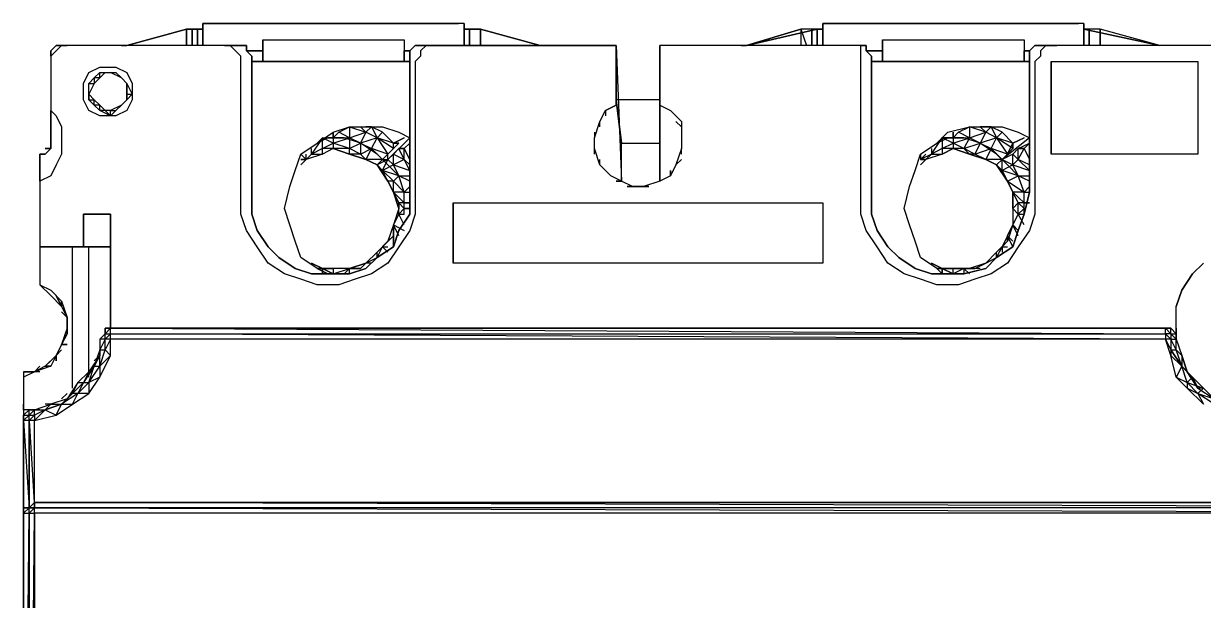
# Model space of a CAD drawing. Extents: x 0 to 106, y 0 to 161.
# Drawn here: x 0 to 67.3, y 128.1 to 161 of the extents above; entities that cross this region are included whole.
import ezdxf

# ---------------------------------------------------------------- set-up
doc = ezdxf.new("R2010")
doc.units = 0

# ---------------------------------------------------------------- blocks, each defined once
blk = doc.blocks.new('cvs-1')
at = {"flags": 128}
for points in [[(-24316.417, 27772.268), (-24316.107, 27772.268), (-24316.107, 27771.338), (-24316.107, 27772.268), (-24315.797, 27772.268), (-24315.797, 27771.338), (-24315.797, 27772.578)], [(-24303.384, 27772.578), (-24301.215, 27772.578), (-24315.797, 27772.578)], [(-24300.905, 27772.578), (-24315.797, 27772.578), (-24315.797, 27771.338)], [(-24315.487, 27772.578), (-24301.215, 27772.578)], [(-24265.563, 27772.578), (-24280.454, 27772.578), (-24280.454, 27771.338), (-24280.454, 27772.268), (-24280.764, 27772.268), (-24284.793, 27771.338), (-24285.102, 27771.338), (-24284.793, 27771.338), (-24281.694, 27772.268), (-24281.694, 27771.338)], [(-24281.074, 27772.268), (-24280.764, 27772.268), (-24280.764, 27771.338), (-24280.764, 27772.268), (-24280.454, 27772.268), (-24280.454, 27771.338), (-24280.454, 27772.578)], [(-24268.042, 27772.578), (-24265.873, 27772.578), (-24280.454, 27772.578)], [(-24280.454, 27772.578), (-24265.873, 27772.578)], [(-24280.145, 27772.578), (-24265.873, 27772.578), (-24280.454, 27772.578)], [(-24316.417, 27772.268), (-24316.726, 27772.268)], [(-24316.726, 27772.268), (-24316.107, 27772.268)], [(-24315.797, 27772.268), (-24316.107, 27772.268)], [(-24312.388, 27771.648), (-24304.314, 27771.648), (-24304.314, 27771.028)], [(-24304.314, 27771.648), (-24304.314, 27771.028)], [(-24299.976, 27772.268), (-24300.595, 27772.268), (-24300.905, 27772.268)], [(-24300.905, 27771.338), (-24300.905, 27772.268)], [(-24300.905, 27772.268), (-24300.595, 27772.268), (-24300.595, 27771.338), (-24300.595, 27772.268), (-24299.976, 27772.268), (-24299.976, 27771.338), (-24299.976, 27772.268)], [(-24281.074, 27772.268), (-24281.694, 27772.268), (-24281.384, 27771.338)], [(-24277.046, 27771.648), (-24268.971, 27771.648), (-24268.971, 27771.028)], [(-24268.971, 27771.648), (-24268.971, 27771.028)], [(-24261.225, 27771.338), (-24264.633, 27772.268), (-24265.253, 27772.268), (-24265.563, 27772.268)], [(-24265.253, 27772.268), (-24265.563, 27772.268)], [(-24261.225, 27771.338), (-24264.633, 27772.268), (-24264.633, 27771.338), (-24264.633, 27772.268), (-24265.253, 27772.268)], [(-24302.455, 27771.338), (-24303.074, 27771.338), (-24303.384, 27771.028), (-24303.384, 27770.718), (-24303.694, 27770.409), (-24303.694, 27762.662), (-24303.694, 27761.714), (-24304.004, 27760.785), (-24304.624, 27759.855), (-24305.243, 27758.925), (-24306.191, 27758.306), (-24307.121, 27757.996), (-24308.05, 27757.686), (-24309.29, 27757.686), (-24310.219, 27757.996), (-24311.149, 27758.306), (-24312.079, 27758.925), (-24312.698, 27759.855), (-24313.318, 27760.785), (-24313.628, 27761.714), (-24313.628, 27762.662), (-24313.628, 27770.409), (-24313.628, 27770.718), (-24313.938, 27771.028), (-24314.248, 27771.338), (-24314.557, 27771.338), (-24323.543, 27771.338), (-24323.853, 27771.338), (-24324.163, 27771.028), (-24324.473, 27770.718), (-24324.473, 27770.409), (-24324.473, 27767.62), (-24324.163, 27767.31), (-24323.853, 27766.69), (-24323.853, 27765.761), (-24323.853, 27765.141), (-24324.163, 27764.521), (-24324.473, 27763.901), (-24325.093, 27763.592), (-24325.093, 27759.855), (-24322.614, 27759.855), (-24322.614, 27761.714), (-24321.064, 27761.714), (-24321.064, 27755.207)], [(-24324.473, 27771.028), (-24324.163, 27771.338), (-24323.853, 27771.338)], [(-24323.853, 27771.338), (-24324.163, 27771.338), (-24324.473, 27771.028), (-24324.473, 27770.718)], [(-24302.455, 27771.338), (-24303.074, 27771.338), (-24303.384, 27771.028), (-24303.384, 27770.718), (-24303.694, 27770.409), (-24303.694, 27762.662), (-24303.694, 27761.714), (-24304.004, 27760.785), (-24304.624, 27759.855), (-24305.243, 27758.925), (-24306.191, 27758.306), (-24307.121, 27757.996), (-24308.05, 27757.686), (-24309.29, 27757.686), (-24310.219, 27757.996), (-24311.149, 27758.306), (-24312.079, 27758.925), (-24312.698, 27759.855), (-24313.318, 27760.785), (-24313.628, 27761.714), (-24313.628, 27762.662), (-24313.628, 27770.409), (-24313.628, 27770.718), (-24313.938, 27771.028), (-24314.248, 27771.338), (-24314.557, 27771.338), (-24323.543, 27771.338), (-24323.853, 27771.338), (-24324.163, 27771.028), (-24324.473, 27770.718), (-24324.473, 27770.409), (-24324.473, 27767.62)], [(-24312.388, 27771.028), (-24312.388, 27770.409)], [(-24256.887, 27771.338), (-24267.112, 27771.338), (-24267.732, 27771.338), (-24268.042, 27771.028), (-24268.042, 27770.718), (-24268.352, 27770.409), (-24268.352, 27762.662), (-24268.352, 27761.714), (-24268.662, 27760.785), (-24269.3, 27759.855), (-24269.919, 27758.925), (-24270.849, 27758.306), (-24271.778, 27757.996), (-24272.708, 27757.686), (-24273.947, 27757.686), (-24274.877, 27757.996), (-24275.807, 27758.306), (-24276.736, 27758.925), (-24277.356, 27759.855), (-24277.976, 27760.785), (-24278.285, 27761.714), (-24278.285, 27762.662), (-24278.285, 27771.338), (-24289.75, 27771.338), (-24289.75, 27767.93), (-24289.131, 27767.62), (-24288.511, 27767), (-24288.511, 27766.071), (-24288.511, 27765.451)], [(-24256.887, 27771.338), (-24267.112, 27771.338), (-24267.732, 27771.338), (-24268.042, 27771.028), (-24268.042, 27770.718), (-24268.352, 27770.409), (-24268.352, 27762.662), (-24268.352, 27761.714), (-24268.662, 27760.785), (-24269.3, 27759.855), (-24269.919, 27758.925), (-24270.849, 27758.306), (-24271.778, 27757.996), (-24272.708, 27757.686), (-24273.947, 27757.686), (-24274.877, 27757.996), (-24275.807, 27758.306), (-24276.736, 27758.925), (-24277.356, 27759.855), (-24277.976, 27760.785), (-24278.285, 27761.714), (-24278.285, 27762.662), (-24278.285, 27771.338), (-24289.75, 27771.338), (-24289.75, 27767.93), (-24289.131, 27767.62)], [(-24268.971, 27761.714), (-24269.3, 27760.785), (-24269.609, 27759.855), (-24270.539, 27759.235), (-24271.159, 27758.616), (-24272.398, 27758.306), (-24273.328, 27758.306), (-24274.257, 27758.306), (-24275.187, 27758.616), (-24276.116, 27759.235), (-24276.736, 27759.855), (-24277.356, 27760.785), (-24277.666, 27761.714), (-24277.666, 27762.972), (-24277.666, 27770.718), (-24277.976, 27771.028), (-24277.976, 27771.338)], [(-24277.976, 27771.338), (-24277.976, 27771.028), (-24277.666, 27770.718), (-24277.666, 27762.972), (-24277.666, 27761.714), (-24277.356, 27760.785), (-24276.736, 27759.855), (-24276.116, 27759.235), (-24275.187, 27758.616), (-24274.257, 27758.306), (-24273.328, 27758.306), (-24272.398, 27758.306), (-24271.159, 27758.616), (-24270.539, 27759.235), (-24269.609, 27759.855), (-24269.3, 27760.785), (-24268.971, 27761.714), (-24268.662, 27762.972), (-24268.662, 27770.718), (-24268.662, 27771.028), (-24268.352, 27771.338), (-24268.042, 27771.338), (-24268.352, 27771.338), (-24268.662, 27771.028), (-24268.662, 27770.718), (-24268.662, 27762.972), (-24268.971, 27761.714), (-24268.971, 27762.042), (-24268.971, 27762.972), (-24269.3, 27763.901), (-24269.919, 27764.521), (-24270.539, 27765.141), (-24271.469, 27765.761), (-24272.398, 27766.071), (-24273.328, 27766.071)], [(-24277.046, 27771.028), (-24277.046, 27770.409)], [(-24267.422, 27770.409), (-24267.422, 27765.141)], [(-24321.374, 27769.789), (-24321.064, 27769.789), (-24320.755, 27769.789), (-24320.445, 27769.479), (-24320.135, 27769.169), (-24320.135, 27768.549), (-24320.135, 27768.24), (-24320.445, 27767.93), (-24321.064, 27767.62), (-24321.374, 27767.62), (-24321.064, 27767.31), (-24321.064, 27767.62), (-24320.755, 27767.62), (-24320.445, 27767.93), (-24320.135, 27768.24), (-24320.135, 27768.549), (-24319.825, 27768.549), (-24320.135, 27768.24), (-24320.445, 27767.93), (-24320.755, 27767.62), (-24321.064, 27767.31), (-24321.684, 27767.62), (-24321.994, 27767.93), (-24322.304, 27768.24), (-24322.304, 27768.549), (-24322.304, 27769.169), (-24321.994, 27769.479), (-24321.684, 27769.789), (-24321.064, 27769.789), (-24320.755, 27769.789), (-24320.445, 27769.479), (-24320.135, 27769.169), (-24319.825, 27768.549)], [(-24320.135, 27768.549), (-24320.135, 27769.169), (-24320.445, 27769.479), (-24321.064, 27769.789)], [(-24293.469, 27766.38), (-24293.469, 27766.071), (-24293.159, 27767), (-24292.849, 27767.62), (-24292.849, 27767.31)], [(-24293.159, 27766.69), (-24293.159, 27767), (-24292.849, 27767.62), (-24292.849, 27767.31)], [(-24289.131, 27767.62), (-24288.821, 27767.31)], [(-24288.821, 27767.31), (-24289.131, 27767.62), (-24288.511, 27767)], [(-24293.159, 27766.69), (-24293.159, 27767)], [(-24288.821, 27767), (-24288.511, 27766.69)], [(-24288.511, 27766.69), (-24288.821, 27767)], [(-24323.853, 27766.69), (-24323.853, 27765.761), (-24323.853, 27765.141), (-24324.163, 27764.521), (-24324.473, 27763.901), (-24325.093, 27763.592), (-24325.093, 27759.855), (-24325.093, 27757.686), (-24324.473, 27757.376), (-24324.163, 27757.066), (-24324.473, 27757.376), (-24323.853, 27756.756), (-24323.853, 27756.447), (-24323.853, 27756.756), (-24323.543, 27755.827), (-24323.543, 27755.517), (-24323.543, 27755.827), (-24323.543, 27755.207)], [(-24309.29, 27758.616), (-24310.219, 27759.235), (-24310.529, 27760.165), (-24310.839, 27761.095), (-24311.149, 27762.042), (-24310.839, 27763.282), (-24310.529, 27764.211), (-24310.219, 27765.141), (-24309.29, 27765.761), (-24308.36, 27766.38), (-24307.431, 27766.69), (-24306.501, 27766.69), (-24305.553, 27766.69), (-24304.624, 27766.38), (-24304.004, 27766.071)], [(-24310.219, 27765.141), (-24309.29, 27765.761), (-24308.36, 27766.38), (-24307.431, 27766.69), (-24306.501, 27766.69), (-24305.553, 27766.69), (-24304.624, 27766.38), (-24304.004, 27766.071), (-24305.243, 27764.831)], [(-24308.05, 27766.38), (-24307.431, 27766.69), (-24307.431, 27766.071)], [(-24307.431, 27766.69), (-24306.501, 27766.38), (-24306.811, 27766.69)], [(-24305.863, 27766.071), (-24306.811, 27765.761), (-24306.191, 27765.451), (-24305.863, 27766.071), (-24306.501, 27766.38), (-24306.191, 27766.69), (-24306.501, 27766.69)], [(-24304.933, 27765.761), (-24305.553, 27766.38)], [(-24288.511, 27766.38), (-24288.511, 27766.071)], [(-24273.947, 27758.616), (-24274.877, 27759.235), (-24275.187, 27760.165), (-24275.497, 27761.095), (-24275.807, 27762.042), (-24275.497, 27763.282), (-24275.187, 27764.211), (-24274.877, 27765.141), (-24273.947, 27765.761), (-24273.328, 27766.38), (-24272.088, 27766.69), (-24271.159, 27766.69), (-24270.229, 27766.69), (-24269.3, 27766.38), (-24268.662, 27766.071)], [(-24274.877, 27765.141), (-24273.947, 27765.761), (-24273.328, 27766.38), (-24272.088, 27766.69), (-24271.159, 27766.69), (-24270.229, 27766.69), (-24269.3, 27766.38), (-24268.662, 27766.071), (-24270.229, 27764.831)], [(-24272.708, 27766.38), (-24272.088, 27766.69), (-24272.088, 27766.071)], [(-24271.159, 27766.38), (-24272.088, 27766.69)], [(-24270.539, 27766.071), (-24271.469, 27765.761), (-24270.849, 27765.451), (-24270.539, 27766.071), (-24271.159, 27766.38)], [(-24269.609, 27765.761), (-24270.229, 27766.38)], [(-24308.36, 27765.451), (-24308.98, 27765.141), (-24308.98, 27765.451), (-24308.98, 27766.071), (-24308.67, 27766.071), (-24309.29, 27765.761), (-24308.98, 27766.071), (-24309.6, 27765.141), (-24308.98, 27765.141), (-24309.909, 27764.831), (-24309.6, 27765.141), (-24309.6, 27765.451)], [(-24304.314, 27761.714), (-24304.314, 27762.042), (-24304.314, 27762.972), (-24304.624, 27763.901), (-24305.243, 27764.521), (-24305.863, 27765.141), (-24306.811, 27765.761), (-24307.74, 27766.071), (-24308.67, 27766.071)], [(-24305.553, 27764.831), (-24305.243, 27764.831), (-24305.243, 27765.141), (-24304.624, 27765.761), (-24304.933, 27765.451), (-24304.933, 27765.761), (-24305.863, 27766.071)], [(-24292.539, 27763.901), (-24293.159, 27764.521), (-24293.469, 27765.451), (-24293.469, 27766.071)], [(-24270.229, 27764.831), (-24269.919, 27765.141), (-24269.609, 27765.761), (-24269.609, 27765.451), (-24269.609, 27765.761), (-24270.539, 27766.071)], [(-24268.662, 27764.521), (-24269.3, 27764.831), (-24268.971, 27765.451), (-24269.3, 27765.451), (-24268.971, 27765.451), (-24269.3, 27765.451), (-24268.662, 27765.761), (-24268.971, 27765.451), (-24268.662, 27764.831)], [(-24324.473, 27765.451), (-24324.783, 27765.141), (-24325.093, 27765.141)], [(-24324.473, 27765.451), (-24324.783, 27765.451), (-24324.473, 27765.451), (-24324.783, 27765.141), (-24325.093, 27765.141), (-24324.783, 27765.141)], [(-24309.29, 27758.616), (-24310.219, 27759.235), (-24310.529, 27760.165), (-24310.839, 27761.095), (-24311.149, 27762.042), (-24310.839, 27763.282), (-24310.529, 27764.211), (-24310.219, 27765.141), (-24309.909, 27764.831), (-24309.909, 27765.141)], [(-24304.933, 27762.972), (-24304.624, 27762.042), (-24304.933, 27762.972), (-24305.243, 27763.592), (-24305.863, 27764.521), (-24306.501, 27764.831), (-24307.431, 27765.141), (-24308.36, 27765.451), (-24308.98, 27765.141), (-24309.909, 27764.831), (-24310.219, 27764.521), (-24309.909, 27764.831)], [(-24308.36, 27765.451), (-24308.98, 27765.451), (-24309.6, 27765.141)], [(-24304.004, 27764.521), (-24304.314, 27764.831), (-24304.314, 27765.451), (-24304.624, 27765.451), (-24304.314, 27765.451)], [(-24304.624, 27765.451), (-24304.314, 27765.451)], [(-24304.004, 27764.831), (-24304.314, 27765.451)], [(-24293.469, 27765.141), (-24293.469, 27765.451)], [(-24288.511, 27765.141), (-24288.511, 27765.451), (-24288.821, 27764.521)], [(-24273.947, 27758.616), (-24274.877, 27759.235), (-24275.187, 27760.165), (-24275.497, 27761.095), (-24275.807, 27762.042), (-24275.497, 27763.282), (-24275.187, 27764.211), (-24274.877, 27765.141), (-24274.877, 27764.831), (-24274.567, 27764.831)], [(-24269.609, 27762.972), (-24269.609, 27762.042), (-24269.609, 27762.972), (-24269.919, 27763.592), (-24270.539, 27764.521), (-24271.159, 27764.831), (-24272.088, 27765.141), (-24273.018, 27765.451), (-24273.638, 27765.141), (-24274.567, 27764.831), (-24274.877, 27764.521), (-24274.567, 27764.831), (-24274.877, 27764.831), (-24274.567, 27765.141)], [(-24274.257, 27765.451), (-24274.257, 27765.141), (-24273.638, 27765.141), (-24274.567, 27764.831), (-24274.257, 27765.141), (-24274.877, 27764.831)], [(-24304.933, 27762.972), (-24304.933, 27763.592), (-24304.314, 27762.972), (-24304.624, 27763.901), (-24304.933, 27764.521), (-24305.553, 27764.211)], [(-24293.159, 27764.521), (-24293.159, 27764.831)], [(-24288.511, 27764.831), (-24288.821, 27764.521), (-24289.131, 27763.901)], [(-24269.919, 27763.592), (-24268.971, 27762.972), (-24269.3, 27763.901), (-24269.609, 27764.521), (-24270.229, 27764.211)], [(-24304.004, 27763.592), (-24304.624, 27763.901), (-24304.004, 27763.901)], [(-24289.131, 27764.211), (-24289.131, 27763.901), (-24289.75, 27763.592), (-24290.68, 27763.282), (-24291.3, 27763.282), (-24291.919, 27763.592), (-24292.539, 27763.901), (-24292.849, 27764.211)], [(-24292.849, 27764.211), (-24292.539, 27763.901)], [(-24289.131, 27763.901), (-24289.131, 27764.211)], [(-24268.662, 27763.592), (-24269.3, 27763.901), (-24268.662, 27763.901)], [(-24304.004, 27763.282), (-24304.314, 27762.972), (-24304.004, 27762.972)], [(-24291.3, 27763.282), (-24291.609, 27763.282), (-24291.3, 27763.282), (-24290.68, 27763.282), (-24290.37, 27763.282), (-24290.68, 27763.282)], [(-24268.662, 27763.282), (-24268.971, 27762.972), (-24268.662, 27762.972)], [(-24304.624, 27761.714), (-24304.624, 27762.352), (-24304.314, 27762.042), (-24304.314, 27762.352), (-24304.624, 27762.352), (-24304.624, 27762.042), (-24304.933, 27761.095), (-24305.243, 27760.165), (-24305.863, 27759.545), (-24306.501, 27758.925), (-24307.431, 27758.616), (-24308.36, 27758.616), (-24308.98, 27758.616)], [(-24301.525, 27762.352), (-24301.525, 27758.925)], [(-24269.3, 27761.714), (-24269.3, 27762.352), (-24268.971, 27762.042), (-24268.971, 27762.352), (-24269.3, 27762.352), (-24269.609, 27762.042), (-24269.609, 27761.095), (-24269.919, 27760.165), (-24270.539, 27759.545), (-24271.159, 27758.925), (-24272.088, 27758.616), (-24273.018, 27758.616), (-24273.638, 27758.616)], [(-24321.064, 27755.207), (-24321.064, 27761.714), (-24322.614, 27761.714), (-24322.614, 27759.855), (-24321.064, 27759.855), (-24322.614, 27759.855), (-24325.093, 27759.855), (-24325.093, 27757.686), (-24324.473, 27757.376), (-24323.853, 27756.756), (-24323.543, 27755.827), (-24323.543, 27755.207), (-24323.853, 27754.278), (-24324.163, 27753.658), (-24324.473, 27753.038), (-24325.403, 27752.728), (-24326.022, 27752.418)], [(-24304.314, 27761.095), (-24304.624, 27761.714), (-24304.933, 27761.095), (-24304.314, 27760.785)], [(-24304.314, 27762.042), (-24304.004, 27762.042)], [(-24268.971, 27761.095), (-24269.3, 27761.714), (-24269.609, 27761.095), (-24269.3, 27760.785)], [(-24304.933, 27759.855), (-24304.933, 27760.475), (-24304.933, 27761.095), (-24305.243, 27760.165), (-24304.933, 27760.475), (-24305.553, 27759.855), (-24305.243, 27759.855)], [(-24304.624, 27760.475), (-24304.933, 27761.095), (-24304.933, 27760.475), (-24304.933, 27760.165)], [(-24269.609, 27759.855), (-24269.919, 27760.475), (-24269.609, 27761.095), (-24269.919, 27760.165), (-24269.919, 27760.475), (-24270.229, 27759.855), (-24269.919, 27759.855)], [(-24269.3, 27760.475), (-24269.609, 27761.095), (-24269.919, 27760.475), (-24269.609, 27760.165)], [(-24323.234, 27751.799), (-24323.234, 27759.855)], [(-24322.304, 27752.728), (-24322.304, 27759.855)], [(-24306.191, 27758.925), (-24306.501, 27758.925), (-24305.863, 27759.235), (-24305.553, 27759.855), (-24305.863, 27759.545), (-24305.243, 27760.165), (-24305.553, 27759.855), (-24305.243, 27759.545)], [(-24271.778, 27758.616), (-24271.159, 27758.925), (-24270.539, 27759.235), (-24270.229, 27759.855), (-24270.539, 27759.545), (-24269.919, 27760.165), (-24270.229, 27759.855), (-24270.229, 27759.545)], [(-24258.746, 27758.925), (-24259.366, 27758.306), (-24259.985, 27757.376), (-24260.295, 27756.447), (-24259.985, 27757.376), (-24259.366, 27758.306), (-24258.746, 27758.925)], [(-24307.431, 27758.616), (-24308.36, 27758.616), (-24308.36, 27758.306), (-24308.98, 27758.616), (-24308.36, 27758.306), (-24307.431, 27758.616), (-24306.501, 27758.925), (-24306.811, 27758.616), (-24307.121, 27758.616)], [(-24306.811, 27758.616), (-24306.501, 27758.925)], [(-24271.469, 27758.616), (-24271.778, 27758.616), (-24271.159, 27758.925), (-24272.088, 27758.616), (-24271.778, 27758.616), (-24272.398, 27758.616), (-24273.018, 27758.306), (-24273.638, 27758.616), (-24273.018, 27758.306), (-24273.018, 27758.616)], [(-24307.431, 27758.306), (-24307.431, 27758.616), (-24307.74, 27758.306)], [(-24272.088, 27758.306), (-24272.398, 27758.616), (-24272.398, 27758.306)], [(-24325.093, 27757.686), (-24324.473, 27757.066), (-24323.853, 27756.447), (-24323.543, 27755.827), (-24323.543, 27755.207), (-24323.853, 27754.278)], [(-24324.473, 27757.066), (-24323.853, 27756.447), (-24324.163, 27757.066), (-24323.853, 27756.447), (-24323.543, 27755.827), (-24323.853, 27756.137), (-24323.543, 27755.827), (-24323.543, 27755.207), (-24323.543, 27755.517), (-24323.543, 27755.207), (-24323.853, 27754.278)], [(-24260.295, 27755.207), (-24260.295, 27756.447)], [(-24260.295, 27755.207), (-24260.295, 27756.447)], [(-24325.712, 27749.94), (-24325.712, 27744.964), (-24325.403, 27744.964), (-24325.403, 27745.273), (-24325.403, 27749.94), (-24324.163, 27750.249), (-24323.234, 27750.869), (-24322.304, 27751.489), (-24321.684, 27752.418), (-24322.304, 27752.109), (-24321.684, 27753.038), (-24321.684, 27752.418), (-24321.064, 27753.658), (-24321.684, 27753.038), (-24321.374, 27753.968), (-24321.374, 27754.587), (-24321.684, 27753.968), (-24321.374, 27753.968), (-24321.064, 27753.658), (-24321.064, 27754.587), (-24321.374, 27754.587), (-24321.374, 27754.897), (-24321.684, 27754.587)], [(-24323.543, 27755.207), (-24323.853, 27754.278)], [(-24260.605, 27754.897), (-24260.295, 27754.897), (-24260.605, 27755.207), (-24260.915, 27755.207), (-24321.064, 27755.207), (-24321.374, 27755.207), (-24321.374, 27754.897), (-24321.374, 27755.207), (-24321.064, 27755.207), (-24321.374, 27755.207), (-24321.374, 27754.897), (-24321.684, 27754.587), (-24321.684, 27753.658)], [(-24321.064, 27754.587), (-24321.064, 27754.897), (-24321.374, 27754.587), (-24321.374, 27754.897), (-24321.064, 27755.207), (-24260.915, 27755.207), (-24260.605, 27755.207), (-24260.295, 27754.897)], [(-24321.374, 27754.897), (-24321.374, 27755.207), (-24321.064, 27755.207)], [(-24260.605, 27754.897), (-24260.915, 27754.897), (-24260.605, 27754.587), (-24260.915, 27754.587), (-24260.605, 27753.968), (-24260.605, 27753.658), (-24259.985, 27753.038), (-24260.295, 27752.418), (-24259.676, 27752.109), (-24259.676, 27751.799), (-24259.056, 27751.489), (-24259.676, 27752.109), (-24258.746, 27751.799), (-24259.056, 27751.489), (-24258.746, 27750.869)], [(-24258.126, 27750.869), (-24259.056, 27751.489), (-24258.126, 27751.179)], [(-24258.746, 27751.799), (-24259.366, 27752.418), (-24259.056, 27751.799), (-24259.676, 27752.728), (-24259.985, 27753.658), (-24259.985, 27753.038), (-24260.295, 27753.968), (-24260.295, 27754.587), (-24259.985, 27753.658), (-24260.295, 27753.968), (-24260.605, 27754.587), (-24260.605, 27753.968)], [(-24260.295, 27754.897), (-24260.295, 27754.587)], [(-24250.38, 27754.587), (-24225.573, 27754.587), (-24225.263, 27753.658), (-24224.953, 27752.418), (-24224.023, 27751.489), (-24223.404, 27750.869), (-24222.164, 27750.249), (-24221.235, 27749.94), (-24221.235, 27745.273), (-24325.403, 27745.273), (-24325.712, 27744.964)], [(-24323.853, 27754.278), (-24324.163, 27753.658)], [(-24323.853, 27754.278), (-24324.163, 27753.658)], [(-24323.853, 27754.278), (-24324.163, 27753.658)], [(-24258.746, 27750.869), (-24259.676, 27751.799), (-24260.295, 27752.418), (-24260.605, 27753.658), (-24260.915, 27754.587), (-24321.064, 27754.587), (-24321.374, 27753.968), (-24321.374, 27754.587), (-24321.684, 27754.587), (-24321.684, 27753.968), (-24321.684, 27753.658), (-24321.994, 27753.038), (-24321.684, 27753.038), (-24321.684, 27753.968), (-24321.994, 27753.038), (-24322.304, 27752.728), (-24322.614, 27752.109), (-24322.304, 27752.109), (-24322.304, 27751.489), (-24322.924, 27751.489), (-24323.853, 27750.869), (-24323.234, 27750.869), (-24322.924, 27751.489), (-24323.234, 27751.489), (-24322.924, 27752.109), (-24322.614, 27752.109), (-24322.924, 27751.799)], [(-24260.605, 27753.968), (-24260.295, 27753.968), (-24260.295, 27754.587), (-24259.985, 27753.658), (-24259.676, 27752.728), (-24259.056, 27751.799), (-24258.126, 27751.179)], [(-24324.163, 27753.658), (-24324.783, 27753.038), (-24325.403, 27752.728), (-24326.022, 27752.728), (-24326.022, 27751.179), (-24326.022, 27750.869)], [(-24324.163, 27753.658), (-24324.783, 27753.038)], [(-24324.163, 27753.658), (-24324.473, 27753.038)], [(-24321.994, 27753.348), (-24321.684, 27753.658), (-24322.304, 27752.728)], [(-24324.783, 27753.038), (-24325.403, 27752.728)], [(-24325.403, 27750.559), (-24324.783, 27750.559), (-24324.473, 27750.869), (-24323.853, 27750.869), (-24324.783, 27750.559), (-24324.163, 27750.249), (-24323.853, 27750.869), (-24323.543, 27751.179), (-24323.234, 27751.489), (-24322.614, 27752.109), (-24322.924, 27751.489), (-24322.304, 27752.109), (-24321.994, 27753.038), (-24322.614, 27752.109)], [(-24325.403, 27752.728), (-24326.022, 27752.728), (-24326.022, 27751.179), (-24326.022, 27750.869)], [(-24326.022, 27752.728), (-24325.712, 27752.728)], [(-24326.022, 27752.418), (-24326.022, 27750.559), (-24326.022, 27662.759)], [(-24325.093, 27752.728), (-24325.712, 27752.728)], [(-24322.304, 27752.418), (-24322.304, 27752.728), (-24322.924, 27752.109), (-24323.543, 27751.179), (-24324.473, 27750.869)], [(-24323.543, 27751.489), (-24323.853, 27751.179)], [(-24326.022, 27662.759), (-24326.022, 27706.194), (-24326.022, 27713.011), (-24326.022, 27744.654), (-24326.022, 27749.94), (-24326.022, 27750.249), (-24325.712, 27750.559), (-24325.403, 27750.559), (-24324.473, 27750.869), (-24324.783, 27750.869)], [(-24325.093, 27750.559), (-24326.022, 27750.559)], [(-24325.093, 27750.559), (-24326.022, 27750.559)], [(-24325.403, 27750.249), (-24325.403, 27749.94), (-24324.783, 27750.559), (-24325.403, 27750.249), (-24325.403, 27750.559), (-24325.712, 27750.249), (-24325.403, 27750.249), (-24325.712, 27749.94), (-24325.712, 27750.249), (-24326.022, 27749.94), (-24326.022, 27750.249), (-24325.712, 27750.559)], [(-24326.022, 27749.94), (-24326.022, 27744.654)], [(-24325.712, 27744.964), (-24326.022, 27744.964), (-24326.022, 27744.654)], [(-24326.022, 27744.654), (-24325.712, 27744.964)], [(-24326.022, 27713.011), (-24326.022, 27744.654), (-24325.712, 27744.654), (-24325.712, 27744.964)], [(-24220.925, 27744.964), (-24221.235, 27745.273), (-24220.925, 27744.964), (-24221.235, 27744.964), (-24325.403, 27744.964)], [(-24221.235, 27744.654), (-24325.403, 27744.654)]]:
    blk.add_lwpolyline(points, dxfattribs=at)
for points in [[(-24315.797, 27772.578), (-24315.487, 27772.578)], [(-24315.487, 27772.578), (-24301.215, 27772.578)], [(-24301.215, 27772.578), (-24315.487, 27772.578)], [(-24315.487, 27772.578), (-24301.215, 27772.578)], [(-24300.905, 27772.578), (-24300.905, 27771.338)], [(-24265.873, 27772.578), (-24280.454, 27772.578)], [(-24280.454, 27772.578), (-24280.145, 27772.578)], [(-24280.145, 27772.578), (-24265.873, 27772.578)], [(-24265.563, 27772.578), (-24265.563, 27771.338)], [(-24320.135, 27771.338), (-24320.445, 27771.338), (-24320.135, 27771.338), (-24316.726, 27772.268)], [(-24316.726, 27772.268), (-24316.726, 27771.338)], [(-24316.726, 27772.268), (-24316.107, 27772.268), (-24316.417, 27772.268)], [(-24316.417, 27772.268), (-24316.417, 27771.338)], [(-24315.797, 27772.268), (-24315.797, 27771.338)], [(-24312.388, 27771.648), (-24312.388, 27771.028)], [(-24300.905, 27772.268), (-24300.286, 27772.268)], [(-24300.905, 27772.268), (-24300.905, 27771.338), (-24300.905, 27772.268)], [(-24300.905, 27772.268), (-24300.905, 27771.338)], [(-24299.976, 27772.268), (-24296.567, 27771.338)], [(-24281.074, 27772.268), (-24281.694, 27772.268), (-24284.793, 27771.338), (-24280.764, 27772.268)], [(-24281.074, 27772.268), (-24281.074, 27771.338)], [(-24277.046, 27771.648), (-24277.046, 27771.028)], [(-24265.563, 27772.268), (-24261.225, 27771.338)], [(-24265.563, 27772.268), (-24265.563, 27771.338)], [(-24265.563, 27772.268), (-24265.563, 27771.338), (-24265.563, 27772.268)], [(-24265.563, 27772.268), (-24265.563, 27771.338), (-24265.563, 27772.268)], [(-24265.253, 27772.268), (-24265.253, 27771.338)], [(-24324.473, 27770.718), (-24324.473, 27771.028), (-24324.163, 27771.338), (-24324.473, 27771.028)], [(-24323.853, 27771.338), (-24323.543, 27771.338)], [(-24314.557, 27771.338), (-24313.628, 27771.338)], [(-24304.624, 27760.785), (-24304.933, 27759.855), (-24305.863, 27759.235), (-24306.501, 27758.616), (-24307.431, 27758.306), (-24308.67, 27758.306), (-24309.6, 27758.306), (-24310.529, 27758.616), (-24311.459, 27759.235), (-24312.079, 27759.855), (-24312.698, 27760.785), (-24313.008, 27761.714), (-24313.008, 27762.972), (-24313.008, 27770.718), (-24313.318, 27771.028), (-24313.318, 27771.338), (-24313.628, 27771.338), (-24313.318, 27771.338), (-24313.318, 27771.028), (-24313.008, 27770.718), (-24313.008, 27762.972), (-24313.008, 27761.714), (-24312.698, 27760.785), (-24312.079, 27759.855), (-24311.459, 27759.235), (-24310.529, 27758.616), (-24309.6, 27758.306), (-24308.67, 27758.306), (-24307.431, 27758.306), (-24306.501, 27758.616), (-24305.863, 27759.235), (-24304.933, 27759.855), (-24304.624, 27760.785), (-24304.004, 27761.714), (-24304.004, 27762.972), (-24304.004, 27770.718), (-24304.004, 27771.028), (-24303.694, 27771.338), (-24303.384, 27771.338), (-24303.694, 27771.338), (-24304.004, 27771.028), (-24304.004, 27770.718), (-24304.004, 27762.972), (-24304.004, 27761.714)], [(-24312.388, 27770.409), (-24312.388, 27771.028), (-24313.318, 27771.028), (-24312.388, 27771.028)], [(-24304.314, 27770.409), (-24304.314, 27771.028)], [(-24304.314, 27771.028), (-24304.004, 27771.028)], [(-24303.384, 27771.338), (-24302.455, 27771.338)], [(-24292.229, 27767.93), (-24292.229, 27771.338), (-24291.919, 27763.592), (-24291.919, 27765.761), (-24292.229, 27768.24), (-24292.229, 27771.338), (-24291.919, 27763.592), (-24292.229, 27763.592), (-24291.919, 27763.592), (-24291.919, 27765.761), (-24289.75, 27765.761), (-24289.75, 27763.592), (-24289.75, 27771.338), (-24289.75, 27768.24), (-24292.229, 27768.24), (-24291.919, 27765.761), (-24289.75, 27765.761), (-24289.75, 27768.24), (-24292.229, 27768.24), (-24292.229, 27771.338), (-24302.455, 27771.338), (-24292.229, 27771.338), (-24292.229, 27767.93), (-24292.849, 27767.62)], [(-24289.75, 27771.338), (-24289.75, 27763.592), (-24289.75, 27765.761), (-24289.75, 27768.24), (-24289.75, 27771.338)], [(-24278.285, 27771.338), (-24277.976, 27771.338)], [(-24277.046, 27770.409), (-24277.046, 27771.028), (-24277.976, 27771.028), (-24277.046, 27771.028)], [(-24268.971, 27770.409), (-24268.971, 27771.028)], [(-24268.971, 27771.028), (-24268.662, 27771.028)], [(-24268.042, 27771.338), (-24267.112, 27771.338)], [(-24313.008, 27770.409), (-24304.004, 27770.409)], [(-24277.666, 27770.409), (-24268.662, 27770.409)], [(-24267.422, 27770.409), (-24259.056, 27770.409), (-24259.056, 27765.141), (-24267.422, 27765.141)], [(-24267.422, 27765.141), (-24267.422, 27770.409), (-24259.056, 27770.409), (-24259.056, 27765.141), (-24267.422, 27765.141)], [(-24322.614, 27769.169), (-24322.304, 27769.789), (-24321.684, 27770.099), (-24321.064, 27770.099), (-24320.755, 27770.099), (-24320.135, 27769.789), (-24319.825, 27769.169), (-24319.825, 27768.549), (-24319.825, 27768.24), (-24320.135, 27767.62), (-24320.755, 27767.31), (-24321.064, 27767.31), (-24321.684, 27767.31), (-24322.304, 27767.62), (-24322.614, 27768.24), (-24322.614, 27768.549)], [(-24322.614, 27768.549), (-24322.614, 27769.169), (-24322.304, 27769.789), (-24321.684, 27770.099), (-24321.064, 27770.099), (-24320.755, 27770.099), (-24320.135, 27769.789), (-24319.825, 27769.169), (-24319.825, 27768.549), (-24319.825, 27768.24), (-24320.135, 27767.62), (-24320.755, 27767.31), (-24321.064, 27767.31), (-24321.684, 27767.31), (-24322.304, 27767.62), (-24322.614, 27768.24)], [(-24321.064, 27767.31), (-24321.684, 27767.62), (-24321.994, 27767.93), (-24322.304, 27768.24), (-24322.304, 27768.549), (-24322.304, 27769.169), (-24321.994, 27769.479), (-24321.684, 27769.789), (-24321.064, 27769.789), (-24320.755, 27769.789), (-24320.445, 27769.479), (-24320.135, 27769.169), (-24319.825, 27768.549), (-24320.135, 27768.24), (-24320.445, 27767.93), (-24320.755, 27767.62)], [(-24321.684, 27769.479), (-24321.684, 27769.789), (-24321.374, 27769.789), (-24321.684, 27769.479)], [(-24322.304, 27769.169), (-24321.994, 27769.169), (-24321.684, 27769.479), (-24321.994, 27769.479), (-24321.994, 27769.169), (-24322.304, 27768.549)], [(-24322.304, 27768.549), (-24322.304, 27768.24), (-24321.994, 27768.24)], [(-24324.473, 27765.451), (-24324.473, 27767.62)], [(-24321.994, 27767.93), (-24321.994, 27768.24), (-24321.684, 27767.93)], [(-24321.684, 27767.93), (-24321.374, 27767.62), (-24321.684, 27767.62)], [(-24308.05, 27766.38), (-24308.36, 27766.071), (-24307.431, 27766.071)], [(-24308.36, 27766.38), (-24308.36, 27766.071)], [(-24306.811, 27765.761), (-24307.431, 27766.071), (-24306.501, 27766.38)], [(-24306.191, 27766.69), (-24305.863, 27766.071), (-24305.553, 27766.38)], [(-24272.708, 27766.38), (-24273.018, 27766.071), (-24272.088, 27766.071)], [(-24273.018, 27766.38), (-24273.018, 27766.071)], [(-24271.469, 27765.761), (-24272.088, 27766.071), (-24271.159, 27766.38)], [(-24271.469, 27766.69), (-24271.159, 27766.38), (-24270.849, 27766.69)], [(-24270.849, 27766.69), (-24270.539, 27766.071), (-24270.229, 27766.38)], [(-24308.36, 27765.761), (-24308.36, 27765.451), (-24308.98, 27765.451), (-24308.36, 27765.761), (-24308.98, 27766.071), (-24308.36, 27766.071)], [(-24307.431, 27766.071), (-24307.431, 27765.451), (-24308.36, 27765.761)], [(-24307.431, 27765.451), (-24306.811, 27765.761), (-24306.811, 27765.141)], [(-24305.863, 27766.071), (-24305.243, 27765.141), (-24304.933, 27765.451)], [(-24304.624, 27765.761), (-24304.933, 27765.761), (-24304.314, 27766.071), (-24304.933, 27765.761)], [(-24304.933, 27765.761), (-24304.624, 27765.761)], [(-24304.314, 27765.451), (-24304.004, 27765.761)], [(-24274.257, 27765.141), (-24273.638, 27766.071), (-24273.947, 27765.761), (-24273.328, 27766.071), (-24273.638, 27766.071), (-24273.638, 27765.451), (-24273.638, 27765.141), (-24273.018, 27765.451), (-24273.638, 27765.451)], [(-24273.018, 27765.761), (-24273.018, 27765.451), (-24273.638, 27765.451), (-24273.018, 27765.761), (-24273.638, 27766.071), (-24273.018, 27766.071)], [(-24272.088, 27766.071), (-24272.398, 27765.451), (-24273.018, 27765.761)], [(-24272.398, 27765.451), (-24271.469, 27765.761), (-24271.778, 27765.141)], [(-24270.539, 27766.071), (-24269.919, 27765.141), (-24269.609, 27765.451)], [(-24268.971, 27766.071), (-24269.609, 27765.761)], [(-24325.093, 27763.592), (-24325.093, 27765.141)], [(-24307.431, 27765.451), (-24308.36, 27765.451), (-24307.431, 27765.141)], [(-24306.811, 27765.141), (-24307.431, 27765.141), (-24306.501, 27764.831)], [(-24306.501, 27764.831), (-24306.811, 27765.141), (-24306.191, 27765.451), (-24306.501, 27764.831)], [(-24306.191, 27765.451), (-24305.553, 27764.831), (-24305.243, 27765.141)], [(-24305.243, 27764.831), (-24304.933, 27764.521), (-24304.933, 27765.141)], [(-24304.933, 27765.141), (-24304.314, 27764.831), (-24304.624, 27765.451)], [(-24272.398, 27765.451), (-24273.018, 27765.451), (-24272.088, 27765.141)], [(-24271.778, 27765.141), (-24272.088, 27765.141), (-24271.159, 27764.831)], [(-24271.159, 27764.831), (-24271.778, 27765.141), (-24270.849, 27765.451), (-24271.159, 27764.831)], [(-24270.849, 27765.451), (-24270.229, 27764.831), (-24269.919, 27765.141)], [(-24270.229, 27764.831), (-24269.609, 27764.521), (-24269.609, 27765.141)], [(-24269.609, 27765.141), (-24269.3, 27764.831), (-24269.3, 27765.451)], [(-24310.219, 27764.831), (-24309.909, 27764.831)], [(-24305.863, 27764.521), (-24306.501, 27764.831), (-24305.863, 27764.521)], [(-24305.863, 27764.521), (-24305.553, 27764.831), (-24306.501, 27764.831)], [(-24305.863, 27764.521), (-24305.243, 27763.592), (-24305.553, 27764.211), (-24305.243, 27764.831)], [(-24305.863, 27764.521), (-24305.553, 27764.211), (-24305.863, 27764.521)], [(-24304.933, 27764.521), (-24304.004, 27764.211), (-24304.314, 27764.831)], [(-24270.539, 27764.521), (-24271.159, 27764.831), (-24270.539, 27764.521)], [(-24270.539, 27764.521), (-24270.229, 27764.831), (-24271.159, 27764.831)], [(-24270.539, 27764.521), (-24269.919, 27763.592), (-24270.229, 27764.211), (-24270.229, 27764.831)], [(-24270.539, 27764.521), (-24270.229, 27764.211), (-24270.539, 27764.521)], [(-24269.609, 27764.521), (-24268.662, 27764.211), (-24269.3, 27764.831)], [(-24305.553, 27764.211), (-24304.933, 27763.592), (-24304.624, 27763.901), (-24305.553, 27764.211)], [(-24304.933, 27763.592), (-24305.243, 27763.592), (-24304.933, 27762.972)], [(-24270.229, 27764.211), (-24269.919, 27763.592), (-24269.3, 27763.901), (-24270.229, 27764.211)], [(-24269.609, 27762.972), (-24269.919, 27763.592)], [(-24304.624, 27762.352), (-24304.933, 27762.972), (-24304.624, 27762.352)], [(-24304.314, 27762.972), (-24304.933, 27762.972), (-24304.314, 27762.352)], [(-24269.3, 27762.352), (-24269.609, 27762.972), (-24269.3, 27762.352)], [(-24268.971, 27762.972), (-24269.609, 27762.972), (-24268.971, 27762.352)], [(-24304.004, 27762.352), (-24304.314, 27762.352)], [(-24301.525, 27762.352), (-24280.454, 27762.352), (-24280.454, 27758.925), (-24301.525, 27758.925)], [(-24301.525, 27758.925), (-24301.525, 27762.352), (-24280.454, 27762.352), (-24280.454, 27758.925), (-24301.525, 27758.925)], [(-24268.662, 27762.352), (-24268.971, 27762.352)], [(-24322.614, 27759.855), (-24322.614, 27761.714), (-24322.614, 27759.855)], [(-24304.624, 27761.714), (-24304.624, 27762.042), (-24304.933, 27761.095)], [(-24304.624, 27761.714), (-24304.314, 27761.714), (-24304.314, 27762.042)], [(-24304.004, 27762.042), (-24304.314, 27762.042)], [(-24269.3, 27761.714), (-24269.609, 27762.042), (-24269.609, 27761.095)], [(-24269.3, 27761.714), (-24268.971, 27761.714), (-24268.971, 27762.042)], [(-24305.863, 27759.235), (-24305.863, 27759.545), (-24306.501, 27758.925), (-24305.863, 27759.235)], [(-24270.539, 27759.235), (-24270.539, 27759.545), (-24271.159, 27758.925), (-24270.539, 27759.235)], [(-24309.6, 27758.925), (-24308.98, 27758.616)], [(-24274.257, 27758.925), (-24273.638, 27758.616)], [(-24308.98, 27758.616), (-24309.29, 27758.616)], [(-24309.29, 27758.616), (-24308.67, 27758.306)], [(-24308.98, 27758.616), (-24308.98, 27758.306)], [(-24308.36, 27758.616), (-24308.98, 27758.616), (-24308.36, 27758.616)], [(-24307.431, 27758.616), (-24306.811, 27758.616), (-24307.431, 27758.616)], [(-24273.638, 27758.616), (-24273.947, 27758.616)], [(-24273.947, 27758.616), (-24273.638, 27758.306)], [(-24273.638, 27758.616), (-24273.638, 27758.306)], [(-24273.018, 27758.616), (-24273.638, 27758.616), (-24273.018, 27758.616)], [(-24272.088, 27758.616), (-24273.018, 27758.616), (-24272.398, 27758.616)], [(-24324.473, 27757.066), (-24325.093, 27757.686)], [(-24323.853, 27754.278), (-24323.543, 27754.897)], [(-24323.543, 27755.207), (-24323.543, 27754.897)], [(-24321.684, 27754.587), (-24321.374, 27754.897)], [(-24321.374, 27755.207), (-24321.064, 27755.207), (-24321.374, 27755.207)], [(-24321.374, 27754.897), (-24321.064, 27754.897), (-24321.064, 27755.207)], [(-24321.064, 27754.897), (-24260.915, 27754.897), (-24260.915, 27755.207), (-24321.064, 27755.207), (-24260.915, 27754.897), (-24260.915, 27754.587)], [(-24260.605, 27754.897), (-24260.605, 27755.207), (-24260.915, 27755.207), (-24260.605, 27754.897), (-24260.605, 27754.587), (-24260.295, 27754.587)], [(-24260.605, 27755.207), (-24260.295, 27754.897)], [(-24260.295, 27755.207), (-24260.295, 27754.897)], [(-24260.295, 27754.897), (-24260.295, 27754.587)], [(-24323.543, 27754.278), (-24323.853, 27754.278)], [(-24324.163, 27753.658), (-24323.853, 27753.968)], [(-24324.163, 27753.658), (-24324.163, 27753.348)], [(-24260.605, 27753.968), (-24259.985, 27753.038)], [(-24325.403, 27752.728), (-24325.093, 27753.038)], [(-24324.783, 27753.038), (-24324.473, 27753.348)], [(-24324.473, 27753.038), (-24324.783, 27753.038)], [(-24259.676, 27752.109), (-24259.985, 27753.038), (-24259.366, 27752.418), (-24259.676, 27752.109)], [(-24259.985, 27753.038), (-24259.676, 27752.728), (-24259.366, 27752.418)], [(-24326.022, 27752.728), (-24325.403, 27752.728)], [(-24325.712, 27752.728), (-24326.022, 27752.728)], [(-24323.853, 27750.869), (-24323.234, 27751.489), (-24323.853, 27750.869)], [(-24258.746, 27751.799), (-24259.056, 27751.799), (-24258.126, 27751.179), (-24258.746, 27751.799)], [(-24326.022, 27750.559), (-24326.022, 27750.869)], [(-24324.783, 27750.559), (-24323.853, 27750.869), (-24324.783, 27750.559)], [(-24326.022, 27750.249), (-24325.712, 27750.249), (-24325.712, 27750.559)], [(-24325.712, 27750.559), (-24325.403, 27750.559)], [(-24326.022, 27744.654), (-24326.022, 27749.94)], [(-24326.022, 27749.94), (-24325.712, 27744.964), (-24325.712, 27749.94)], [(-24325.403, 27744.964), (-24325.403, 27749.94), (-24325.712, 27749.94)], [(-24326.022, 27744.964), (-24325.712, 27744.964)], [(-24326.022, 27744.654), (-24325.712, 27744.964)], [(-24325.712, 27744.964), (-24325.403, 27745.273), (-24325.403, 27744.964), (-24325.712, 27744.964)], [(-24325.712, 27744.964), (-24325.403, 27744.964), (-24325.712, 27744.654), (-24325.403, 27744.654), (-24325.403, 27744.964)], [(-24221.235, 27744.964), (-24325.403, 27745.273), (-24221.235, 27745.273), (-24221.235, 27744.964)], [(-24325.403, 27744.964), (-24325.403, 27745.273), (-24325.403, 27744.964)], [(-24325.403, 27744.964), (-24221.235, 27744.654), (-24221.235, 27744.964)], [(-24326.022, 27744.654), (-24326.022, 27713.011), (-24326.022, 27744.654)], [(-24326.022, 27713.011), (-24325.712, 27744.654), (-24325.712, 27713.011), (-24326.022, 27713.011)], [(-24325.712, 27713.011), (-24325.403, 27744.654), (-24325.403, 27713.011), (-24325.712, 27713.011)]]:
    blk.add_lwpolyline(points, close=True, dxfattribs=at)

msp = doc.modelspace()

# ---------------------------------------------------------------- block references
msp.add_blockref('cvs-1', (24326.022, -27611.578))

doc.saveas('drawing.dxf')
